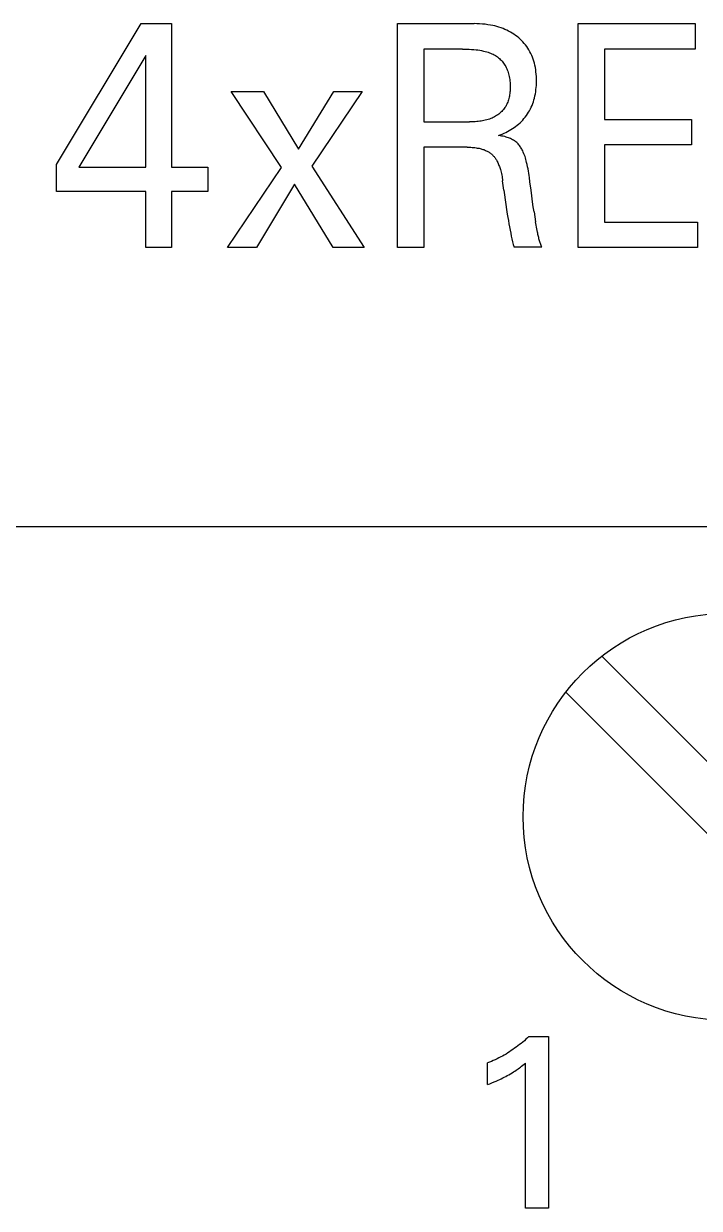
# Model space of a CAD drawing. Extents: x 0 to 420, y 0 to 297.
# Drawn here: x 155.47 to 162.12, y 167.97 to 179.62 of the extents above; entities that cross this region are included whole.
import ezdxf

# ---------------------------------------------------------------- set-up
doc = ezdxf.new("R2010")
doc.units = 0
doc.header["$LTSCALE"] = 23.1
doc.layers.add('10000_FRONT', color=7, linetype='CONTINUOUS')

msp = doc.modelspace()

# ---------------------------------------------------------------- linework, layer by layer
at = {"layer": '10000_FRONT', "color": 7, "linetype": 'CONTINUOUS'}
for p, q in [((155.795, 178.238), (156.629, 179.623)), ((156.629, 179.623), (156.928, 179.623)), ((156.928, 179.623), (156.928, 178.213)), ((159.151, 177.423), (159.151, 179.623)), ((159.151, 179.623), (159.905, 179.623)), ((159.932, 179.622), (159.905, 179.623)), ((159.959, 179.621), (159.932, 179.622)), ((159.987, 179.619), (159.959, 179.621)), ((160.014, 179.617), (159.987, 179.619)), ((160.041, 179.613), (160.014, 179.617)), ((160.068, 179.609), (160.041, 179.613)), ((160.089, 179.605), (160.068, 179.609)), ((160.109, 179.6), (160.089, 179.605)), ((160.13, 179.594), (160.109, 179.6)), ((160.15, 179.588), (160.13, 179.594)), ((160.17, 179.582), (160.15, 179.588)), ((160.19, 179.575), (160.17, 179.582)), ((160.209, 179.567), (160.19, 179.575)), ((160.227, 179.558), (160.209, 179.567)), ((160.245, 179.55), (160.227, 179.558)), ((160.263, 179.54), (160.245, 179.55)), ((160.28, 179.53), (160.263, 179.54)), ((160.296, 179.52), (160.28, 179.53)), ((160.928, 177.423), (160.928, 179.623)), ((160.928, 179.623), (162.081, 179.623)), ((162.081, 179.623), (162.081, 179.373)), ((160.313, 179.508), (160.296, 179.52)), ((160.329, 179.496), (160.313, 179.508)), ((160.344, 179.484), (160.329, 179.496)), ((160.358, 179.471), (160.344, 179.484)), ((160.373, 179.458), (160.358, 179.471)), ((160.386, 179.443), (160.373, 179.458)), ((160.399, 179.429), (160.386, 179.443)), ((160.412, 179.414), (160.399, 179.429)), ((160.423, 179.398), (160.412, 179.414)), ((156.675, 179.309), (156.016, 178.213)), ((156.675, 178.213), (156.675, 179.309)), ((159.41, 179.373), (159.41, 178.658)), ((159.792, 179.373), (159.41, 179.373)), ((159.792, 179.373), (159.814, 179.373)), ((159.814, 179.373), (159.836, 179.373)), ((159.836, 179.373), (159.858, 179.372)), ((159.858, 179.372), (159.88, 179.37)), ((159.88, 179.37), (159.902, 179.368)), ((159.902, 179.368), (159.924, 179.366)), ((159.924, 179.366), (159.942, 179.364)), ((159.942, 179.364), (159.96, 179.361)), ((159.96, 179.361), (159.978, 179.358)), ((159.978, 179.358), (159.996, 179.354)), ((159.996, 179.354), (160.014, 179.35)), ((160.014, 179.35), (160.031, 179.345)), ((160.031, 179.345), (160.043, 179.341)), ((160.043, 179.341), (160.056, 179.337)), ((160.056, 179.337), (160.068, 179.332)), ((160.068, 179.332), (160.08, 179.327)), ((160.08, 179.327), (160.091, 179.322)), ((160.091, 179.322), (160.103, 179.316)), ((160.103, 179.316), (160.114, 179.309)), ((160.114, 179.309), (160.124, 179.303)), ((160.124, 179.303), (160.134, 179.296)), ((160.134, 179.296), (160.144, 179.288)), ((160.434, 179.382), (160.423, 179.398)), ((160.445, 179.365), (160.434, 179.382)), ((160.455, 179.347), (160.445, 179.365)), ((160.464, 179.33), (160.455, 179.347)), ((160.472, 179.311), (160.464, 179.33)), ((160.479, 179.293), (160.472, 179.311)), ((161.187, 179.373), (161.187, 178.679)), ((162.081, 179.373), (161.187, 179.373)), ((160.144, 179.288), (160.154, 179.28)), ((160.154, 179.28), (160.163, 179.272)), ((160.163, 179.272), (160.171, 179.263)), ((160.171, 179.263), (160.18, 179.254)), ((160.18, 179.254), (160.188, 179.245)), ((160.188, 179.245), (160.195, 179.235)), ((160.195, 179.235), (160.202, 179.225)), ((160.202, 179.225), (160.209, 179.214)), ((160.209, 179.214), (160.216, 179.203)), ((160.216, 179.203), (160.221, 179.191)), ((160.221, 179.191), (160.227, 179.179)), ((160.227, 179.179), (160.232, 179.168)), ((160.486, 179.274), (160.479, 179.293)), ((160.492, 179.255), (160.486, 179.274)), ((160.498, 179.236), (160.492, 179.255)), ((160.503, 179.214), (160.498, 179.236)), ((160.508, 179.192), (160.503, 179.214)), ((160.511, 179.17), (160.508, 179.192)), ((160.232, 179.168), (160.236, 179.156)), ((160.236, 179.156), (160.24, 179.143)), ((160.24, 179.143), (160.244, 179.131)), ((160.244, 179.131), (160.248, 179.117)), ((160.248, 179.117), (160.251, 179.102)), ((160.251, 179.102), (160.254, 179.087)), ((160.254, 179.087), (160.256, 179.073)), ((160.256, 179.073), (160.257, 179.058)), ((160.514, 179.148), (160.511, 179.17)), ((160.516, 179.125), (160.514, 179.148)), ((160.518, 179.103), (160.516, 179.125)), ((160.519, 179.081), (160.518, 179.103)), ((160.519, 179.058), (160.519, 179.081)), ((158.01, 178.207), (157.515, 178.955)), ((157.515, 178.955), (157.834, 178.955)), ((157.834, 178.955), (158.176, 178.389)), ((158.176, 178.389), (158.524, 178.955)), ((158.803, 178.955), (158.308, 178.221)), ((158.524, 178.955), (158.803, 178.955)), ((160.258, 178.948), (160.256, 178.936)), ((160.257, 179.058), (160.259, 179.043)), ((160.259, 178.96), (160.258, 178.948)), ((160.259, 179.043), (160.26, 179.028)), ((160.26, 178.985), (160.259, 178.973)), ((160.259, 178.973), (160.259, 178.96)), ((160.26, 179.028), (160.26, 179.013)), ((160.26, 179.013), (160.26, 178.997)), ((160.26, 178.997), (160.26, 178.985)), ((160.508, 178.933), (160.512, 178.953)), ((160.512, 178.953), (160.514, 178.974)), ((160.514, 178.974), (160.516, 178.995)), ((160.516, 178.995), (160.518, 179.016)), ((160.518, 179.016), (160.519, 179.037)), ((160.519, 179.037), (160.519, 179.058)), ((160.227, 178.83), (160.222, 178.819)), ((160.232, 178.841), (160.227, 178.83)), ((160.237, 178.852), (160.232, 178.841)), ((160.241, 178.864), (160.237, 178.852)), ((160.244, 178.875), (160.241, 178.864)), ((160.248, 178.887), (160.244, 178.875)), ((160.25, 178.899), (160.248, 178.887)), ((160.253, 178.911), (160.25, 178.899)), ((160.255, 178.923), (160.253, 178.911)), ((160.256, 178.936), (160.255, 178.923)), ((160.475, 178.819), (160.482, 178.837)), ((160.482, 178.837), (160.489, 178.855)), ((160.489, 178.855), (160.494, 178.873)), ((160.494, 178.873), (160.499, 178.891)), ((160.499, 178.891), (160.504, 178.912)), ((160.504, 178.912), (160.508, 178.933)), ((160.116, 178.713), (160.105, 178.707)), ((160.127, 178.72), (160.116, 178.713)), ((160.138, 178.727), (160.127, 178.72)), ((160.148, 178.734), (160.138, 178.727)), ((160.158, 178.742), (160.148, 178.734)), ((160.168, 178.751), (160.158, 178.742)), ((160.177, 178.76), (160.168, 178.751)), ((160.186, 178.769), (160.177, 178.76)), ((160.194, 178.778), (160.186, 178.769)), ((160.202, 178.788), (160.194, 178.778)), ((160.209, 178.798), (160.202, 178.788)), ((160.216, 178.809), (160.209, 178.798)), ((160.222, 178.819), (160.216, 178.809)), ((160.408, 178.704), (160.42, 178.719)), ((160.42, 178.719), (160.431, 178.735)), ((160.431, 178.735), (160.441, 178.751)), ((160.441, 178.751), (160.45, 178.767)), ((160.45, 178.767), (160.459, 178.784)), ((160.459, 178.784), (160.468, 178.801)), ((160.468, 178.801), (160.475, 178.819)), ((159.41, 178.658), (159.861, 178.658)), ((159.875, 178.658), (159.861, 178.658)), ((159.889, 178.658), (159.875, 178.658)), ((159.903, 178.658), (159.889, 178.658)), ((159.917, 178.659), (159.903, 178.658)), ((159.931, 178.66), (159.917, 178.659)), ((159.945, 178.661), (159.931, 178.66)), ((159.96, 178.663), (159.945, 178.661)), ((159.974, 178.665), (159.96, 178.663)), ((159.988, 178.667), (159.974, 178.665)), ((160.002, 178.67), (159.988, 178.667)), ((160.015, 178.673), (160.002, 178.67)), ((160.029, 178.676), (160.015, 178.673)), ((160.043, 178.68), (160.029, 178.676)), ((160.056, 178.685), (160.043, 178.68)), ((160.069, 178.69), (160.056, 178.685)), ((160.083, 178.695), (160.069, 178.69)), ((160.094, 178.701), (160.083, 178.695)), ((160.105, 178.707), (160.094, 178.701)), ((160.284, 178.591), (160.299, 178.601)), ((160.299, 178.601), (160.314, 178.612)), ((160.314, 178.612), (160.329, 178.624)), ((160.329, 178.624), (160.343, 178.636)), ((160.343, 178.636), (160.357, 178.648)), ((160.357, 178.648), (160.371, 178.662)), ((160.371, 178.662), (160.384, 178.675)), ((160.384, 178.675), (160.396, 178.689)), ((160.396, 178.689), (160.408, 178.704)), ((161.187, 178.679), (162.046, 178.679)), ((162.046, 178.679), (162.046, 178.43)), ((160.145, 178.523), (160.163, 178.53)), ((160.16, 178.521), (160.145, 178.523)), ((160.176, 178.518), (160.16, 178.521)), ((160.163, 178.53), (160.182, 178.537)), ((160.191, 178.515), (160.176, 178.518)), ((160.182, 178.537), (160.2, 178.545)), ((160.206, 178.512), (160.191, 178.515)), ((160.2, 178.545), (160.218, 178.553)), ((160.222, 178.507), (160.206, 178.512)), ((160.218, 178.553), (160.234, 178.562)), ((160.232, 178.504), (160.222, 178.507)), ((160.243, 178.5), (160.232, 178.504)), ((160.234, 178.562), (160.251, 178.571)), ((160.253, 178.496), (160.243, 178.5)), ((160.251, 178.571), (160.268, 178.581)), ((160.264, 178.492), (160.253, 178.496)), ((160.274, 178.487), (160.264, 178.492)), ((160.268, 178.581), (160.284, 178.591)), ((160.284, 178.482), (160.274, 178.487)), ((160.292, 178.477), (160.284, 178.482)), ((159.41, 178.408), (159.41, 177.423)), ((159.836, 178.408), (159.41, 178.408)), ((159.836, 178.408), (159.849, 178.408)), ((159.849, 178.408), (159.861, 178.408)), ((159.861, 178.408), (159.874, 178.407)), ((159.874, 178.407), (159.886, 178.406)), ((159.886, 178.406), (159.899, 178.405)), ((159.899, 178.405), (159.911, 178.404)), ((159.911, 178.404), (159.924, 178.402)), ((159.924, 178.402), (159.936, 178.4)), ((159.936, 178.4), (159.945, 178.399)), ((159.945, 178.399), (159.954, 178.397)), ((159.954, 178.397), (159.964, 178.395)), ((159.964, 178.395), (159.973, 178.392)), ((159.973, 178.392), (159.982, 178.39)), ((159.982, 178.39), (159.991, 178.387)), ((159.991, 178.387), (160, 178.384)), ((160, 178.384), (160.008, 178.381)), ((160.008, 178.381), (160.017, 178.377)), ((160.017, 178.377), (160.024, 178.373)), ((160.024, 178.373), (160.032, 178.37)), ((160.032, 178.37), (160.039, 178.366)), ((160.039, 178.366), (160.046, 178.362)), ((160.046, 178.362), (160.053, 178.358)), ((160.301, 178.472), (160.292, 178.477)), ((160.309, 178.466), (160.301, 178.472)), ((160.316, 178.46), (160.309, 178.466)), ((160.324, 178.454), (160.316, 178.46)), ((160.331, 178.447), (160.324, 178.454)), ((160.338, 178.44), (160.331, 178.447)), ((160.345, 178.432), (160.338, 178.44)), ((160.351, 178.424), (160.345, 178.432)), ((160.357, 178.416), (160.351, 178.424)), ((160.363, 178.407), (160.357, 178.416)), ((160.368, 178.399), (160.363, 178.407)), ((160.374, 178.39), (160.368, 178.399)), ((160.378, 178.381), (160.374, 178.39)), ((160.383, 178.371), (160.378, 178.381)), ((160.389, 178.358), (160.383, 178.371)), ((161.187, 178.43), (161.187, 177.672)), ((162.046, 178.43), (161.187, 178.43)), ((160.053, 178.358), (160.06, 178.353)), ((160.06, 178.353), (160.066, 178.348)), ((160.066, 178.348), (160.073, 178.343)), ((160.073, 178.343), (160.079, 178.338)), ((160.079, 178.338), (160.085, 178.333)), ((160.085, 178.333), (160.09, 178.327)), ((160.09, 178.327), (160.096, 178.321)), ((160.096, 178.321), (160.101, 178.315)), ((160.101, 178.315), (160.106, 178.309)), ((160.106, 178.309), (160.111, 178.302)), ((160.111, 178.302), (160.115, 178.296)), ((160.115, 178.296), (160.12, 178.289)), ((160.12, 178.289), (160.124, 178.283)), ((160.124, 178.283), (160.128, 178.276)), ((160.128, 178.276), (160.133, 178.267)), ((160.133, 178.267), (160.138, 178.257)), ((160.138, 178.257), (160.142, 178.248)), ((160.142, 178.248), (160.146, 178.238)), ((160.395, 178.344), (160.389, 178.358)), ((160.401, 178.33), (160.395, 178.344)), ((160.406, 178.316), (160.401, 178.33)), ((160.41, 178.302), (160.406, 178.316)), ((160.415, 178.287), (160.41, 178.302)), ((160.419, 178.273), (160.415, 178.287)), ((160.422, 178.259), (160.419, 178.273)), ((160.427, 178.237), (160.422, 178.259)), ((155.795, 177.973), (155.795, 178.238)), ((156.016, 178.213), (156.675, 178.213)), ((156.928, 178.213), (157.286, 178.213)), ((157.286, 178.213), (157.286, 177.973)), ((157.479, 177.423), (158.01, 178.207)), ((158.308, 178.221), (158.824, 177.423)), ((160.146, 178.238), (160.15, 178.228)), ((160.15, 178.228), (160.154, 178.219)), ((160.154, 178.219), (160.157, 178.209)), ((160.157, 178.209), (160.161, 178.199)), ((160.161, 178.199), (160.164, 178.189)), ((160.164, 178.189), (160.168, 178.175)), ((160.168, 178.175), (160.171, 178.161)), ((160.171, 178.161), (160.174, 178.148)), ((160.174, 178.148), (160.177, 178.134)), ((160.177, 178.134), (160.18, 178.12)), ((160.432, 178.216), (160.427, 178.237)), ((160.436, 178.195), (160.432, 178.216)), ((160.44, 178.173), (160.436, 178.195)), ((160.443, 178.152), (160.44, 178.173)), ((160.446, 178.13), (160.443, 178.152)), ((160.449, 178.109), (160.446, 178.13)), ((158.139, 178.043), (157.763, 177.423)), ((158.517, 177.423), (158.139, 178.043)), ((160.18, 178.12), (160.182, 178.106)), ((160.182, 178.106), (160.184, 178.092)), ((160.184, 178.092), (160.186, 178.078)), ((160.198, 177.986), (160.186, 178.078)), ((160.455, 178.067), (160.449, 178.109)), ((160.465, 177.985), (160.455, 178.067)), ((156.675, 177.973), (155.795, 177.973)), ((156.675, 177.423), (156.675, 177.973)), ((156.928, 177.973), (156.928, 177.423)), ((157.286, 177.973), (156.928, 177.973)), ((160.198, 177.986), (160.205, 177.938)), ((160.205, 177.938), (160.211, 177.891)), ((160.472, 177.929), (160.465, 177.985)), ((160.48, 177.872), (160.472, 177.929)), ((160.211, 177.891), (160.218, 177.844)), ((160.218, 177.844), (160.225, 177.796)), ((160.225, 177.796), (160.232, 177.749)), ((160.487, 177.822), (160.48, 177.872)), ((160.495, 177.772), (160.487, 177.822)), ((160.232, 177.749), (160.237, 177.718)), ((160.237, 177.718), (160.242, 177.687)), ((160.242, 177.687), (160.248, 177.655)), ((160.495, 177.772), (160.51, 177.675)), ((160.512, 177.658), (160.51, 177.675)), ((161.187, 177.672), (162.105, 177.672)), ((162.105, 177.672), (162.105, 177.423)), ((160.248, 177.655), (160.253, 177.624)), ((160.253, 177.624), (160.259, 177.593)), ((160.259, 177.593), (160.265, 177.562)), ((160.265, 177.562), (160.271, 177.534)), ((160.515, 177.64), (160.512, 177.658)), ((160.518, 177.623), (160.515, 177.64)), ((160.521, 177.606), (160.518, 177.623)), ((160.525, 177.588), (160.521, 177.606)), ((160.528, 177.571), (160.525, 177.588)), ((160.531, 177.561), (160.528, 177.571)), ((160.533, 177.55), (160.531, 177.561)), ((160.536, 177.54), (160.533, 177.55)), ((160.271, 177.534), (160.277, 177.507)), ((160.277, 177.507), (160.284, 177.479)), ((160.284, 177.479), (160.29, 177.452)), ((160.29, 177.452), (160.298, 177.424)), ((160.538, 177.529), (160.536, 177.54)), ((160.541, 177.519), (160.538, 177.529)), ((160.543, 177.508), (160.541, 177.519)), ((160.546, 177.498), (160.543, 177.508)), ((160.549, 177.487), (160.546, 177.498)), ((160.552, 177.478), (160.549, 177.487)), ((160.555, 177.469), (160.552, 177.478)), ((160.558, 177.46), (160.555, 177.469)), ((160.562, 177.451), (160.558, 177.46)), ((160.565, 177.442), (160.562, 177.451)), ((160.569, 177.433), (160.565, 177.442)), ((160.573, 177.424), (160.569, 177.433)), ((156.928, 177.423), (156.675, 177.423)), ((157.763, 177.423), (157.479, 177.423)), ((158.824, 177.423), (158.517, 177.423)), ((159.41, 177.423), (159.151, 177.423)), ((160.573, 177.424), (160.298, 177.424)), ((162.105, 177.423), (160.928, 177.423)), ((207.298, 174.673), (137.798, 174.673)), ((163.967, 170.597), (161.162, 173.402)), ((160.809, 173.048), (163.613, 170.244)), ((160.415, 169.635), (160.4, 169.621)), ((160.43, 169.649), (160.415, 169.635)), ((160.445, 169.663), (160.43, 169.649)), ((160.445, 169.663), (160.638, 169.663)), ((160.638, 169.663), (160.638, 167.973)), ((160.254, 169.512), (160.237, 169.501)), ((160.271, 169.523), (160.254, 169.512)), ((160.287, 169.534), (160.271, 169.523)), ((160.304, 169.546), (160.287, 169.534)), ((160.32, 169.557), (160.304, 169.546)), ((160.337, 169.57), (160.32, 169.557)), ((160.353, 169.582), (160.337, 169.57)), ((160.369, 169.595), (160.353, 169.582)), ((160.384, 169.608), (160.369, 169.595)), ((160.4, 169.621), (160.384, 169.608)), ((160.056, 169.409), (160.038, 169.402)), ((160.038, 169.19), (160.038, 169.402)), ((160.075, 169.417), (160.056, 169.409)), ((160.094, 169.425), (160.075, 169.417)), ((160.112, 169.433), (160.094, 169.425)), ((160.131, 169.442), (160.112, 169.433)), ((160.149, 169.451), (160.131, 169.442)), ((160.167, 169.461), (160.149, 169.451)), ((160.185, 169.47), (160.167, 169.461)), ((160.202, 169.48), (160.185, 169.47)), ((160.22, 169.49), (160.202, 169.48)), ((160.237, 169.501), (160.22, 169.49)), ((160.398, 169.39), (160.41, 169.4)), ((160.41, 167.973), (160.41, 169.4)), ((160.217, 169.27), (160.232, 169.278)), ((160.232, 169.278), (160.247, 169.286)), ((160.247, 169.286), (160.263, 169.295)), ((160.263, 169.295), (160.278, 169.304)), ((160.278, 169.304), (160.293, 169.314)), ((160.293, 169.314), (160.307, 169.323)), ((160.307, 169.323), (160.318, 169.33)), ((160.318, 169.33), (160.329, 169.338)), ((160.329, 169.338), (160.339, 169.345)), ((160.339, 169.345), (160.351, 169.354)), ((160.351, 169.354), (160.362, 169.362)), ((160.362, 169.362), (160.373, 169.371)), ((160.373, 169.371), (160.386, 169.381)), ((160.386, 169.381), (160.398, 169.39)), ((160.038, 169.19), (160.059, 169.198)), ((160.059, 169.198), (160.08, 169.206)), ((160.08, 169.206), (160.101, 169.215)), ((160.101, 169.215), (160.121, 169.224)), ((160.121, 169.224), (160.142, 169.233)), ((160.142, 169.233), (160.157, 169.24)), ((160.157, 169.24), (160.172, 169.247)), ((160.172, 169.247), (160.187, 169.255)), ((160.187, 169.255), (160.202, 169.262)), ((160.202, 169.262), (160.217, 169.27)), ((160.638, 167.973), (160.41, 167.973))]:
    msp.add_line(p, q, dxfattribs=at)
msp.add_circle((162.388, 171.823), 2, dxfattribs=at)

doc.saveas('drawing.dxf')
